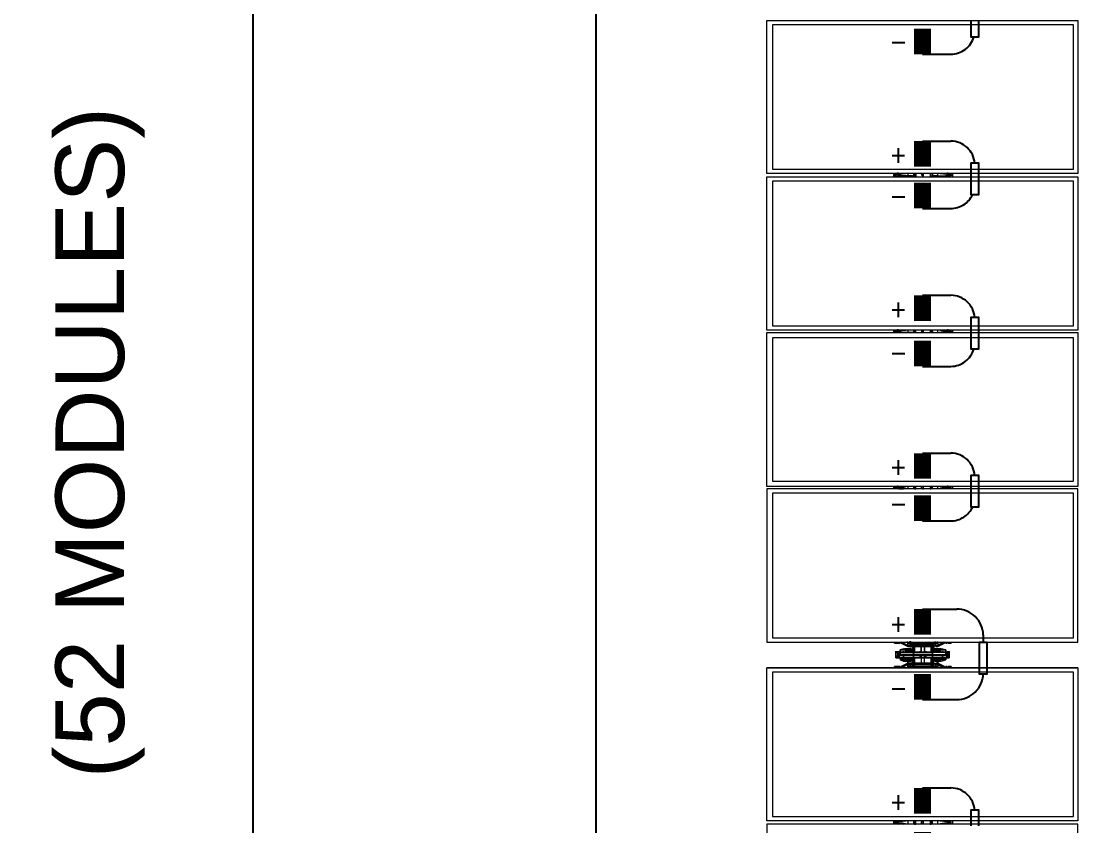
# Model space of a CAD drawing. Header units: feet. Extents: x -5.1 to 70.3, y -33 to 8.
# Drawn here: x 40.31 to 42.447, y -16.507 to -14.879 of the extents above; entities that cross this region are included whole.
import ezdxf

# ---------------------------------------------------------------- set-up
doc = ezdxf.new("R2010")
doc.units = ezdxf.units.FT
doc.header["$MEASUREMENT"] = 0
doc.linetypes.add('HIDDEN', pattern=[0.375, 0.25, -0.125])
for name, color, linetype in [('E-HARN-COMP', 8, 'Continuous'), ('E-TRNK-CABL-NEG', 170, 'HIDDEN'), ('E-TRUNK-CABLE-POS', 10, 'HIDDEN'), ('G-ANNO-TEXT', 1, 'Continuous'), ('Polarity-Text', 7, 'Continuous')]:
    doc.layers.add(name, color=color, linetype=linetype)
doc.styles.add('NEI-A', font='arial.ttf')

# ---------------------------------------------------------------- blocks, each defined once
blk = doc.blocks.new('A$Cc93f9aa1')
at = {"lineweight": 5}
for points in [[(7.658, 0.4666), (7.428, 0.4666), (7.428, 0), (7.658, 0)], [(7.893, 0), (7.663, 0), (7.663, 0.4666), (7.893, 0.4666)], [(8.1613, 0), (8.1613, 0.4666), (7.9313, 0.4666), (7.9313, 0)], [(8.3963, 0.4666), (8.3963, 0), (8.1647, 0), (8.1647, 0.4666)], [(8.6296, 0), (8.3997, 0), (8.3997, 0.4666), (8.6296, 0.4666)], [(8.8646, 0), (8.6346, 0), (8.6346, 0.4666), (8.8646, 0.4666)], [(7.8863, 0.0067), (7.8863, 0.4583), (7.6697, 0.4583), (7.6697, 0.0067)], [(8.1547, 0.0067), (8.1547, 0.4583), (7.938, 0.4583), (7.938, 0.0067)], [(8.388, 0.4583), (8.173, 0.4583), (8.173, 0.0067), (8.388, 0.0067)], [(8.623, 0.0067), (8.623, 0.4583), (8.4063, 0.4583), (8.4063, 0.0067)], [(8.858, 0.0067), (8.858, 0.4583), (8.6413, 0.4583), (8.6413, 0.0067)], [(7.8947, 0.2667), (7.8947, 0.27), (7.8947, 0.275), (7.893, 0.275), (7.8947, 0.275), (7.8947, 0.27)], [(7.9097, 0.2733), (7.908, 0.2733)], [(7.9097, 0.27), (7.908, 0.27)], [(7.9163, 0.2683), (7.9163, 0.27), (7.9163, 0.2733), (7.9163, 0.2717), (7.9147, 0.2717), (7.9163, 0.2717), (7.918, 0.2717), (7.9163, 0.2717), (7.9147, 0.27), (7.9163, 0.27), (7.9163, 0.2683), (7.918, 0.2683)], [(7.918, 0.2733), (7.9163, 0.2733)], [(7.9297, 0.27), (7.9297, 0.2667), (7.9297, 0.27), (7.9297, 0.275), (7.9313, 0.275), (7.9297, 0.275)], [(7.8947, 0.2517), (7.898, 0.2517), (7.898, 0.2533), (7.898, 0.255), (7.8997, 0.255), (7.8947, 0.265), (7.8997, 0.255), (7.898, 0.255), (7.898, 0.2533), (7.898, 0.2517), (7.8947, 0.2517), (7.8947, 0.25), (7.893, 0.25), (7.893, 0.215), (7.8947, 0.215), (7.8947, 0.2133), (7.8947, 0.215), (7.893, 0.215), (7.893, 0.25), (7.893, 0.2517), (7.8947, 0.2517), (7.8947, 0.255), (7.898, 0.255), (7.8947, 0.255), (7.8947, 0.2517), (7.893, 0.2517), (7.893, 0.25), (7.8947, 0.25)], [(7.898, 0.2517), (7.8997, 0.2517), (7.8997, 0.255), (7.9013, 0.255), (7.8997, 0.255), (7.898, 0.255), (7.898, 0.2533), (7.898, 0.255), (7.8997, 0.255), (7.8997, 0.2517), (7.898, 0.2517), (7.8997, 0.2517), (7.8997, 0.215), (7.898, 0.215), (7.8997, 0.215), (7.8997, 0.2517)], [(7.9047, 0.2667), (7.903, 0.2617), (7.903, 0.25), (7.903, 0.2517), (7.903, 0.25), (7.903, 0.2617)], [(7.903, 0.25), (7.903, 0.26)], [(7.9063, 0.2667), (7.9047, 0.2667), (7.9047, 0.2583), (7.9047, 0.2567), (7.9047, 0.255), (7.9063, 0.255), (7.9063, 0.25), (7.9047, 0.25), (7.9047, 0.2567), (7.9047, 0.25), (7.9063, 0.25), (7.9063, 0.255), (7.9063, 0.2583), (7.9063, 0.2667), (7.908, 0.2667), (7.9063, 0.2667), (7.9047, 0.2667), (7.9047, 0.2583), (7.9063, 0.2583)], [(7.9047, 0.2583), (7.9047, 0.2567), (7.9047, 0.255), (7.9063, 0.255), (7.9063, 0.2583)], [(7.9113, 0.2683), (7.9113, 0.2467), (7.908, 0.2467), (7.908, 0.2683)], [(7.913, 0.2467), (7.913, 0.2683), (7.9163, 0.2683), (7.9163, 0.2467)], [(7.9163, 0.2583), (7.9197, 0.2583), (7.9197, 0.2667), (7.9197, 0.2583)], [(7.9197, 0.2667), (7.9163, 0.2667), (7.9163, 0.2583), (7.9163, 0.2667), (7.9197, 0.2667), (7.9213, 0.2617)], [(7.9197, 0.2567), (7.9197, 0.255), (7.918, 0.255), (7.918, 0.2583), (7.918, 0.255), (7.9197, 0.255), (7.9197, 0.2567), (7.9197, 0.2583)], [(7.918, 0.255), (7.918, 0.25), (7.9197, 0.25), (7.9197, 0.2517), (7.9197, 0.25), (7.918, 0.25), (7.918, 0.2483), (7.9197, 0.25), (7.918, 0.2483), (7.9197, 0.25), (7.918, 0.2483), (7.918, 0.25)], [(7.9263, 0.255), (7.9247, 0.255), (7.9263, 0.2533), (7.9247, 0.255), (7.9263, 0.255), (7.9263, 0.2533), (7.9263, 0.255), (7.9247, 0.255), (7.9297, 0.265), (7.9247, 0.255), (7.9263, 0.255), (7.9297, 0.255), (7.9297, 0.2517), (7.9263, 0.2517), (7.9263, 0.2533), (7.9263, 0.2517), (7.9297, 0.2517), (7.9297, 0.255)], [(7.9263, 0.215), (7.9247, 0.215), (7.9247, 0.2517), (7.9263, 0.2517), (7.9247, 0.2517), (7.9247, 0.255), (7.9247, 0.2517), (7.9263, 0.2517), (7.9247, 0.2517), (7.9247, 0.215)], [(7.8963, 0.245), (7.8947, 0.2467), (7.8947, 0.2483), (7.8963, 0.2483), (7.898, 0.2483), (7.8963, 0.2483), (7.8947, 0.2483), (7.8947, 0.2467), (7.8947, 0.2483), (7.8963, 0.2483), (7.8947, 0.2483), (7.8947, 0.2467), (7.8947, 0.245), (7.8947, 0.2467), (7.8963, 0.245), (7.8947, 0.245), (7.893, 0.245), (7.8947, 0.245)], [(7.8963, 0.2483), (7.8947, 0.2467), (7.8963, 0.245), (7.898, 0.2467)], [(7.8963, 0.2483), (7.8947, 0.2467), (7.8963, 0.245), (7.898, 0.2467)], [(7.898, 0.2467), (7.8963, 0.2467)], [(7.8997, 0.245), (7.908, 0.245)], [(7.9063, 0.25), (7.9063, 0.2483), (7.908, 0.2483), (7.9063, 0.2483), (7.908, 0.2483), (7.9063, 0.2483)], [(7.9113, 0.2183), (7.9113, 0.2467), (7.913, 0.2467), (7.913, 0.2183)], [(7.9163, 0.245), (7.9247, 0.245)], [(7.928, 0.2483), (7.9263, 0.2483), (7.9263, 0.2467), (7.928, 0.2467), (7.928, 0.245), (7.9263, 0.245), (7.9263, 0.2483), (7.928, 0.2483), (7.9263, 0.2483), (7.9263, 0.2467), (7.9263, 0.245), (7.9263, 0.2467), (7.9263, 0.245), (7.928, 0.245), (7.9263, 0.245), (7.928, 0.245), (7.9297, 0.245), (7.928, 0.245), (7.928, 0.2483), (7.928, 0.2467), (7.9297, 0.2467), (7.928, 0.2467), (7.9297, 0.2467), (7.928, 0.2467), (7.9297, 0.2467), (7.928, 0.2467), (7.9297, 0.2467), (7.928, 0.2467), (7.9297, 0.2467), (7.928, 0.2467), (7.9297, 0.2467), (7.928, 0.2467), (7.9297, 0.2467), (7.928, 0.2467), (7.9297, 0.2467), (7.928, 0.2467), (7.9297, 0.2467), (7.928, 0.2467), (7.9297, 0.2467), (7.9297, 0.2483)], [(7.928, 0.2483), (7.9263, 0.2467), (7.928, 0.245), (7.9297, 0.2467)], [(7.928, 0.2483), (7.9263, 0.2467), (7.928, 0.245), (7.9297, 0.2467)], [(7.928, 0.215), (7.9297, 0.215), (7.9297, 0.25), (7.928, 0.25), (7.9297, 0.25), (7.9297, 0.215)], [(7.9313, 0.25), (7.9313, 0.2517), (7.9297, 0.2517), (7.9297, 0.25), (7.9297, 0.2517), (7.9313, 0.2517), (7.933, 0.2517), (7.9313, 0.2517)], [(7.6614, 0.235), (7.6597, 0.235), (7.6597, 0.2317), (7.663, 0.2317), (7.663, 0.2333), (7.6614, 0.2333)], [(7.8947, 0.235), (7.893, 0.235)], [(7.8947, 0.235), (7.893, 0.235)], [(7.8947, 0.23), (7.893, 0.23)], [(7.8947, 0.23), (7.893, 0.23)], [(7.9297, 0.235), (7.9313, 0.235)], [(7.9297, 0.235), (7.9313, 0.235)], [(7.9313, 0.23), (7.9297, 0.23)], [(7.9313, 0.23), (7.9297, 0.23)], [(8.1647, 0.235), (8.163, 0.235), (8.163, 0.2333), (8.1613, 0.2333), (8.1613, 0.2317), (8.163, 0.2317), (8.1647, 0.2317), (8.1647, 0.2333)], [(8.398, 0.235), (8.398, 0.2333), (8.3963, 0.2333), (8.3963, 0.2317), (8.398, 0.2317), (8.3997, 0.2317), (8.3997, 0.2333)], [(8.633, 0.235), (8.6313, 0.2333), (8.6313, 0.2317), (8.6346, 0.2317), (8.6346, 0.2333), (8.633, 0.2333)], [(7.8947, 0.22), (7.8947, 0.2183), (7.8947, 0.2167), (7.8963, 0.2167), (7.898, 0.2167), (7.898, 0.2183), (7.8963, 0.2183), (7.898, 0.2183), (7.8963, 0.2183), (7.898, 0.2183), (7.8963, 0.2183), (7.898, 0.2183), (7.8963, 0.2183), (7.898, 0.2183), (7.8963, 0.2183), (7.898, 0.2183), (7.8963, 0.2183), (7.898, 0.2183), (7.8963, 0.2183), (7.898, 0.2183), (7.8963, 0.2183), (7.898, 0.2183), (7.8963, 0.2183), (7.898, 0.2183), (7.898, 0.22), (7.898, 0.2183), (7.898, 0.2167), (7.8963, 0.2167), (7.898, 0.2167), (7.898, 0.2183), (7.898, 0.22), (7.8963, 0.22), (7.8947, 0.22), (7.8947, 0.2183), (7.8947, 0.22), (7.893, 0.22)], [(7.893, 0.215), (7.893, 0.2133)], [(7.8963, 0.22), (7.8947, 0.2183), (7.8963, 0.2167), (7.898, 0.2183)], [(7.8947, 0.2183), (7.8963, 0.2167), (7.898, 0.2167), (7.898, 0.2183), (7.898, 0.22), (7.8963, 0.22), (7.8947, 0.22), (7.8963, 0.22), (7.898, 0.22), (7.8963, 0.22), (7.8947, 0.22)], [(7.8963, 0.22), (7.8947, 0.2183), (7.8963, 0.2167), (7.898, 0.2183)], [(7.898, 0.21), (7.8997, 0.21), (7.8947, 0.2), (7.8997, 0.21), (7.898, 0.21), (7.8947, 0.21), (7.8947, 0.2133), (7.898, 0.2133), (7.898, 0.2117), (7.898, 0.21), (7.8947, 0.21), (7.8947, 0.2133), (7.898, 0.2133), (7.898, 0.2117)], [(7.898, 0.2133), (7.8997, 0.2133), (7.8997, 0.21), (7.8997, 0.2133)], [(7.9013, 0.21), (7.8997, 0.21), (7.8997, 0.2117), (7.898, 0.2117), (7.8997, 0.2117), (7.8997, 0.21)], [(7.908, 0.22), (7.8997, 0.22)], [(7.903, 0.215), (7.903, 0.205)], [(7.9047, 0.2067), (7.9047, 0.2083), (7.9047, 0.21), (7.9063, 0.21), (7.9063, 0.2117), (7.9063, 0.215), (7.9063, 0.2117), (7.9063, 0.21), (7.9047, 0.21), (7.9047, 0.2083), (7.9047, 0.2133), (7.9047, 0.2083), (7.9047, 0.2067), (7.9063, 0.2067), (7.9063, 0.1983), (7.9047, 0.1983)], [(7.9047, 0.1983), (7.9047, 0.2067), (7.9063, 0.2067), (7.9063, 0.1983)], [(7.9063, 0.21), (7.9063, 0.2067)], [(7.9247, 0.22), (7.9163, 0.22)], [(7.9197, 0.1983), (7.9163, 0.1983), (7.9163, 0.2067), (7.9197, 0.2067)], [(7.9197, 0.2083), (7.9197, 0.215), (7.918, 0.215), (7.918, 0.2117), (7.918, 0.215), (7.9197, 0.215)], [(7.918, 0.2067), (7.918, 0.21)], [(7.9197, 0.1983), (7.9213, 0.205), (7.9213, 0.215), (7.9197, 0.215), (7.9197, 0.2133), (7.9197, 0.215), (7.9213, 0.215), (7.9213, 0.205)], [(7.9297, 0.2133), (7.9297, 0.21), (7.9263, 0.21), (7.9247, 0.21), (7.9247, 0.2117), (7.9263, 0.2117), (7.9247, 0.2117), (7.9247, 0.21), (7.9263, 0.21), (7.9263, 0.2117), (7.9263, 0.2133), (7.9247, 0.2133), (7.9247, 0.21), (7.9247, 0.2133), (7.9263, 0.2133), (7.9313, 0.2133), (7.9297, 0.2133), (7.9297, 0.21), (7.9263, 0.21), (7.9247, 0.21), (7.9297, 0.2), (7.9247, 0.21), (7.9263, 0.21), (7.9263, 0.2117), (7.9263, 0.2133)], [(7.928, 0.22), (7.928, 0.2183), (7.928, 0.2167), (7.9263, 0.2167), (7.928, 0.2167), (7.928, 0.2183), (7.9297, 0.2183), (7.928, 0.2183), (7.9297, 0.2183), (7.928, 0.2183), (7.9297, 0.2183), (7.928, 0.2183), (7.9297, 0.2183), (7.928, 0.2183), (7.9297, 0.2183), (7.9297, 0.22)], [(7.928, 0.22), (7.9263, 0.2183), (7.928, 0.2167), (7.9297, 0.2183)], [(7.9263, 0.22), (7.928, 0.22), (7.928, 0.2183), (7.9297, 0.2183), (7.928, 0.2183), (7.9297, 0.2183), (7.928, 0.2183), (7.9297, 0.2183), (7.928, 0.2183), (7.9297, 0.2183), (7.928, 0.2183), (7.9297, 0.2183), (7.9297, 0.2167), (7.928, 0.2167), (7.9297, 0.2167), (7.9297, 0.2183), (7.9297, 0.22), (7.9313, 0.22), (7.9297, 0.22), (7.928, 0.22), (7.9263, 0.22), (7.9263, 0.2183), (7.9263, 0.2167), (7.9263, 0.2183), (7.9263, 0.22), (7.928, 0.22), (7.9263, 0.22), (7.9263, 0.2183), (7.9263, 0.2167), (7.928, 0.2167), (7.9263, 0.2167), (7.9263, 0.2183)], [(7.928, 0.22), (7.9263, 0.2183), (7.928, 0.2167), (7.9297, 0.2183)], [(7.9297, 0.2133), (7.9297, 0.215)], [(7.9313, 0.2133), (7.9313, 0.215)], [(7.893, 0.19), (7.8947, 0.19), (7.8947, 0.195), (7.8947, 0.19)], [(7.8947, 0.1967), (7.8947, 0.1983)], [(7.9063, 0.1983), (7.908, 0.1983)], [(7.9097, 0.2033), (7.908, 0.2033)], [(7.9097, 0.2033), (7.908, 0.2033)], [(7.9147, 0.195), (7.913, 0.195)], [(7.9163, 0.1933), (7.9147, 0.1933)], [(7.9297, 0.1983), (7.9297, 0.1967)], [(7.9313, 0.19), (7.9297, 0.19), (7.9297, 0.195), (7.9297, 0.19)]]:
    blk.add_lwpolyline(points, close=True, dxfattribs=at)
for points in [[(7.893, 0), (7.893, 0.4666)], [(7.9313, 0.4666), (7.9313, 0)], [(7.8863, 0.0067), (7.8863, 0.4583)], [(7.938, 0.4583), (7.938, 0.0067)], [(7.663, 0.2767), (7.658, 0.2767)], [(7.6597, 0.255), (7.658, 0.255), (7.658, 0.2567), (7.6597, 0.2633), (7.6597, 0.2733), (7.6614, 0.2733), (7.6614, 0.275), (7.6597, 0.275), (7.6597, 0.2733), (7.6597, 0.27), (7.658, 0.2683)], [(7.6614, 0.27), (7.6614, 0.2733)], [(7.908, 0.2467), (7.908, 0.2683), (7.9113, 0.2683), (7.9113, 0.2667), (7.9113, 0.2467), (7.9113, 0.2667), (7.913, 0.2667), (7.9147, 0.2667), (7.913, 0.2667), (7.9113, 0.2667), (7.9113, 0.2683), (7.9113, 0.27), (7.9097, 0.27), (7.908, 0.2717), (7.9097, 0.2717), (7.9113, 0.2717), (7.9097, 0.2717), (7.908, 0.2717), (7.908, 0.2733), (7.908, 0.27), (7.9097, 0.27), (7.908, 0.27), (7.9097, 0.27), (7.9113, 0.27), (7.9097, 0.27), (7.9113, 0.27), (7.9113, 0.2683), (7.913, 0.2683), (7.913, 0.27), (7.9113, 0.27), (7.913, 0.27), (7.9147, 0.27), (7.913, 0.27), (7.9113, 0.27), (7.9097, 0.27), (7.908, 0.2717), (7.9097, 0.2717), (7.908, 0.2717), (7.908, 0.2733), (7.908, 0.2683), (7.9097, 0.2683), (7.908, 0.2683), (7.908, 0.27), (7.908, 0.2617), (7.908, 0.2383), (7.908, 0.235), (7.8997, 0.235), (7.8997, 0.23), (7.908, 0.23), (7.9097, 0.23), (7.908, 0.23), (7.9097, 0.23), (7.908, 0.23), (7.9097, 0.23), (7.908, 0.23), (7.9097, 0.23), (7.908, 0.23), (7.9097, 0.23)], [(7.8997, 0.2483), (7.908, 0.2483), (7.9063, 0.2483), (7.9047, 0.25), (7.9063, 0.2483), (7.9047, 0.25), (7.903, 0.25), (7.9047, 0.25), (7.9063, 0.2483), (7.9047, 0.25), (7.9063, 0.2483), (7.9063, 0.2467), (7.908, 0.2467), (7.908, 0.2183), (7.9113, 0.2183), (7.9113, 0.2467), (7.913, 0.2467), (7.9113, 0.2467), (7.9113, 0.2683), (7.913, 0.2683), (7.9147, 0.2683), (7.913, 0.2683), (7.9113, 0.2683), (7.913, 0.2683), (7.9147, 0.2683), (7.913, 0.2683), (7.9113, 0.2683), (7.913, 0.2683), (7.913, 0.27), (7.9147, 0.27), (7.9163, 0.27), (7.9163, 0.2733), (7.9163, 0.2717), (7.9147, 0.27), (7.9163, 0.27), (7.9163, 0.2617), (7.9163, 0.2383), (7.9163, 0.235), (7.918, 0.235), (7.9163, 0.235), (7.9247, 0.235), (7.9247, 0.23), (7.9163, 0.23), (7.9163, 0.2267), (7.9163, 0.23), (7.918, 0.23), (7.9163, 0.23), (7.918, 0.23), (7.9163, 0.23), (7.918, 0.23)], [(7.918, 0.2733), (7.9163, 0.2733), (7.9097, 0.2733), (7.908, 0.2733), (7.9097, 0.2733), (7.9163, 0.2733)], [(7.908, 0.27), (7.908, 0.27)], [(7.9097, 0.235), (7.908, 0.235), (7.9097, 0.235), (7.908, 0.235), (7.908, 0.2383), (7.908, 0.2617), (7.9097, 0.2617), (7.908, 0.2617), (7.9097, 0.2617), (7.908, 0.2617), (7.908, 0.27), (7.9097, 0.27), (7.9113, 0.27)], [(7.908, 0.27), (7.908, 0.27)], [(7.9163, 0.2367), (7.9163, 0.2383), (7.9163, 0.2367), (7.918, 0.2367), (7.9163, 0.2367), (7.9163, 0.235), (7.918, 0.235), (7.9163, 0.235), (7.9163, 0.2383), (7.9163, 0.2617), (7.918, 0.2617), (7.9163, 0.2617), (7.918, 0.2617), (7.9163, 0.2617), (7.9163, 0.27), (7.918, 0.27), (7.9163, 0.27), (7.918, 0.27), (7.9163, 0.27), (7.918, 0.27), (7.9163, 0.27), (7.9147, 0.27), (7.913, 0.27), (7.9147, 0.27), (7.913, 0.27)], [(7.9297, 0.27), (7.9297, 0.27)], [(8.1647, 0.2767), (8.1613, 0.2767)], [(8.163, 0.255), (8.1613, 0.255), (8.1613, 0.2567), (8.163, 0.2633), (8.163, 0.2733), (8.163, 0.275), (8.163, 0.27), (8.1613, 0.2683)], [(8.1647, 0.27), (8.1647, 0.2733)], [(8.3997, 0.2767), (8.3963, 0.2767)], [(8.398, 0.27), (8.398, 0.2733), (8.398, 0.275), (8.398, 0.2717), (8.3963, 0.2717), (8.3963, 0.27), (8.3963, 0.2683)], [(8.398, 0.255), (8.3963, 0.255), (8.3963, 0.2633), (8.398, 0.2733)], [(8.6346, 0.2767), (8.6296, 0.2767)], [(8.6296, 0.255), (8.6313, 0.255), (8.6313, 0.2633), (8.633, 0.2733)], [(8.633, 0.27), (8.633, 0.2733), (8.6313, 0.2733), (8.6313, 0.2683)], [(8.633, 0.2733), (8.633, 0.275), (8.633, 0.2733)], [(7.6597, 0.2467), (7.658, 0.2467), (7.658, 0.255)], [(7.8947, 0.2667), (7.8947, 0.2667)], [(7.8947, 0.2667), (7.8947, 0.2667)], [(7.9047, 0.26), (7.9047, 0.26)], [(7.9047, 0.26), (7.9047, 0.26)], [(7.9247, 0.2483), (7.9163, 0.2483), (7.918, 0.2483), (7.9197, 0.2483), (7.918, 0.2483), (7.9163, 0.2483), (7.918, 0.2483), (7.9197, 0.2483), (7.918, 0.2483), (7.918, 0.2467), (7.9163, 0.2467), (7.9163, 0.2183), (7.913, 0.2183), (7.913, 0.2467), (7.9163, 0.2467), (7.9163, 0.2683), (7.913, 0.2683), (7.913, 0.2467), (7.9113, 0.2467), (7.9113, 0.2183), (7.913, 0.2183), (7.913, 0.1967), (7.9163, 0.1967), (7.9163, 0.2183), (7.918, 0.2183), (7.918, 0.2167), (7.9163, 0.2167), (7.918, 0.2167)], [(7.9163, 0.2667), (7.918, 0.2667)], [(7.918, 0.2667), (7.918, 0.2667)], [(7.9213, 0.2617), (7.9213, 0.25), (7.9197, 0.25)], [(7.9213, 0.2617), (7.9213, 0.25), (7.9197, 0.25)], [(7.9197, 0.26), (7.9197, 0.26)], [(7.9197, 0.26), (7.9197, 0.26)], [(7.9197, 0.2567), (7.9197, 0.2517)], [(7.9197, 0.2567), (7.9197, 0.2517)], [(7.9213, 0.25), (7.9213, 0.26), (7.9213, 0.25), (7.923, 0.25)], [(7.9297, 0.2667), (7.9297, 0.2667)], [(7.9297, 0.2667), (7.9297, 0.2667)], [(8.163, 0.2467), (8.1613, 0.2467), (8.1613, 0.255)], [(8.398, 0.2467), (8.3963, 0.2467), (8.3963, 0.255)], [(8.633, 0.2467), (8.6313, 0.2467), (8.6296, 0.2467), (8.6313, 0.2483), (8.6313, 0.255)], [(7.663, 0.2467), (7.658, 0.2467)], [(7.663, 0.245), (7.658, 0.245), (7.6597, 0.245)], [(7.658, 0.245), (7.658, 0.2433), (7.663, 0.2433)], [(7.8947, 0.2483), (7.8947, 0.2483)], [(7.8947, 0.2483), (7.8947, 0.2483)], [(7.8947, 0.2467), (7.8947, 0.2467)], [(7.8947, 0.2467), (7.8947, 0.2467)], [(7.8947, 0.245), (7.8947, 0.245)], [(7.8947, 0.245), (7.8947, 0.245)], [(7.8963, 0.2483), (7.8963, 0.2483)], [(7.8963, 0.2483), (7.898, 0.2483)], [(7.8963, 0.2483), (7.8963, 0.2483)], [(7.898, 0.2483), (7.8963, 0.2483)], [(7.8963, 0.2467), (7.898, 0.2467)], [(7.8963, 0.2467), (7.898, 0.2467)], [(7.8963, 0.2467), (7.898, 0.2467)], [(7.8963, 0.2467), (7.898, 0.2467)], [(7.8963, 0.2467), (7.898, 0.2467)], [(7.8963, 0.2467), (7.898, 0.2467)], [(7.8963, 0.2467), (7.898, 0.2467)], [(7.8963, 0.2467), (7.898, 0.2467)], [(7.8963, 0.2467), (7.898, 0.2467)], [(7.8963, 0.2467), (7.898, 0.2467)], [(7.8963, 0.2467), (7.898, 0.2467)], [(7.8963, 0.2467), (7.898, 0.2467)], [(7.8963, 0.2467), (7.898, 0.2467)], [(7.8963, 0.2467), (7.898, 0.2467)], [(7.8963, 0.2467), (7.898, 0.2467)], [(7.8963, 0.2467), (7.898, 0.2467)], [(7.8963, 0.245), (7.898, 0.245)], [(7.8963, 0.245), (7.898, 0.245)], [(7.8963, 0.245), (7.8963, 0.245)], [(7.898, 0.245), (7.8963, 0.245)], [(7.8963, 0.245), (7.898, 0.245)], [(7.8963, 0.245), (7.8963, 0.245)], [(7.898, 0.2517), (7.898, 0.2517)], [(7.898, 0.2517), (7.898, 0.2517)], [(7.898, 0.2483), (7.898, 0.245)], [(7.898, 0.2483), (7.898, 0.2483)], [(7.898, 0.2467), (7.898, 0.2483)], [(7.898, 0.2483), (7.898, 0.2467)], [(7.898, 0.2483), (7.898, 0.2483)], [(7.898, 0.2467), (7.898, 0.2483)], [(7.898, 0.2467), (7.898, 0.2467)], [(7.898, 0.245), (7.898, 0.2467)], [(7.898, 0.2467), (7.898, 0.245)], [(7.898, 0.2467), (7.898, 0.2467)], [(7.898, 0.245), (7.898, 0.2467)], [(7.898, 0.245), (7.898, 0.245)], [(7.898, 0.245), (7.898, 0.245)], [(7.8997, 0.2517), (7.8997, 0.2517)], [(7.8997, 0.2517), (7.8997, 0.2517)], [(7.9063, 0.245), (7.9047, 0.2467), (7.8997, 0.2467)], [(7.9097, 0.235), (7.908, 0.235), (7.908, 0.2367), (7.9097, 0.2367), (7.908, 0.2367), (7.908, 0.2383), (7.908, 0.2367), (7.908, 0.235), (7.9097, 0.235), (7.908, 0.235), (7.8997, 0.235), (7.8997, 0.23), (7.908, 0.23), (7.908, 0.2267), (7.908, 0.23), (7.908, 0.2267), (7.908, 0.2033), (7.908, 0.195), (7.9097, 0.195), (7.908, 0.195), (7.908, 0.1967), (7.908, 0.195), (7.908, 0.1933), (7.9097, 0.195), (7.9113, 0.195), (7.9113, 0.1967), (7.913, 0.1967), (7.9147, 0.1967), (7.913, 0.1967), (7.9113, 0.1967), (7.913, 0.1967), (7.9147, 0.1967), (7.913, 0.1967), (7.9113, 0.1967), (7.9113, 0.195), (7.9097, 0.195), (7.908, 0.1933), (7.908, 0.195), (7.908, 0.1967), (7.908, 0.195), (7.9097, 0.195), (7.908, 0.1933), (7.9097, 0.1933), (7.908, 0.1933), (7.9147, 0.1933), (7.908, 0.1933), (7.9097, 0.1933), (7.908, 0.1933), (7.9097, 0.195), (7.908, 0.195), (7.908, 0.2033), (7.908, 0.2267), (7.908, 0.23)], [(7.9063, 0.2483), (7.908, 0.2483)], [(7.908, 0.2183), (7.908, 0.2467), (7.9113, 0.2467), (7.9113, 0.2183), (7.908, 0.2183), (7.908, 0.1967), (7.9113, 0.1967), (7.9113, 0.2183), (7.913, 0.2183), (7.913, 0.1967), (7.9163, 0.1967), (7.9163, 0.2183)], [(7.9163, 0.23), (7.918, 0.23), (7.9163, 0.23), (7.918, 0.23), (7.9163, 0.23), (7.9163, 0.2267), (7.9163, 0.2033), (7.918, 0.2033), (7.9163, 0.2033), (7.918, 0.2033), (7.9163, 0.2033), (7.9163, 0.195), (7.918, 0.195), (7.9163, 0.195), (7.9163, 0.1967), (7.9163, 0.195), (7.9163, 0.1933), (7.9147, 0.1933), (7.9163, 0.1933), (7.9147, 0.195), (7.913, 0.195), (7.913, 0.1967), (7.9113, 0.1967), (7.9113, 0.1983), (7.9113, 0.2183), (7.913, 0.2183), (7.9163, 0.2183), (7.9163, 0.2467)], [(7.918, 0.2483), (7.9197, 0.25)], [(7.918, 0.2483), (7.9197, 0.25)], [(7.9247, 0.2467), (7.9197, 0.2467), (7.918, 0.245)], [(7.9197, 0.2517), (7.9197, 0.25)], [(7.9197, 0.2517), (7.9197, 0.25)], [(7.9247, 0.2517), (7.9247, 0.2517)], [(7.9247, 0.2517), (7.9247, 0.2517)], [(7.9263, 0.2517), (7.9263, 0.2517)], [(7.9297, 0.2467), (7.9297, 0.245), (7.9313, 0.245), (7.9297, 0.245), (7.9297, 0.2467), (7.9297, 0.2483), (7.928, 0.2483), (7.9263, 0.2483), (7.9263, 0.2467)], [(7.9263, 0.2483), (7.9263, 0.2483)], [(7.9263, 0.2483), (7.9263, 0.2483)], [(7.9263, 0.2467), (7.9263, 0.2467)], [(7.9263, 0.2467), (7.9263, 0.2467)], [(7.9263, 0.245), (7.9263, 0.245)], [(7.9263, 0.245), (7.9263, 0.245)], [(7.928, 0.2483), (7.928, 0.2483)], [(7.928, 0.2483), (7.928, 0.2483)], [(7.928, 0.245), (7.928, 0.245)], [(7.928, 0.245), (7.928, 0.245)], [(7.9297, 0.2483), (7.9297, 0.2483)], [(7.9297, 0.2483), (7.9297, 0.2483)], [(7.9297, 0.2467), (7.9297, 0.2467)], [(7.9297, 0.2467), (7.9297, 0.2467)], [(7.9297, 0.245), (7.9297, 0.245)], [(7.9297, 0.245), (7.9297, 0.245)], [(8.1647, 0.2467), (8.1613, 0.2467)], [(8.1647, 0.245), (8.1613, 0.245), (8.163, 0.245)], [(8.1613, 0.245), (8.1613, 0.2433), (8.1647, 0.2433)], [(8.3997, 0.2467), (8.3963, 0.2467)], [(8.3997, 0.245), (8.3963, 0.245), (8.398, 0.245)], [(8.3963, 0.245), (8.3963, 0.2433), (8.3997, 0.2433)], [(8.6346, 0.2467), (8.6296, 0.2467)], [(8.6346, 0.245), (8.6313, 0.245), (8.6296, 0.245)], [(8.6346, 0.2433), (8.6313, 0.2433), (8.6296, 0.2433)], [(8.6313, 0.2433), (8.6313, 0.245)], [(7.913, 0.195), (7.9147, 0.195), (7.9163, 0.1933), (7.918, 0.1933), (7.9163, 0.1933), (7.9147, 0.195), (7.9163, 0.195), (7.9147, 0.195), (7.913, 0.195), (7.9113, 0.195), (7.9097, 0.195), (7.9113, 0.195), (7.913, 0.195), (7.9147, 0.195), (7.913, 0.195), (7.9147, 0.195), (7.9163, 0.195), (7.9147, 0.195), (7.9163, 0.1933), (7.9163, 0.195), (7.9163, 0.1967), (7.9163, 0.195), (7.9163, 0.1967), (7.9163, 0.195), (7.9163, 0.2033), (7.9163, 0.2267), (7.9163, 0.23), (7.9247, 0.23), (7.9263, 0.23)], [(7.9247, 0.23), (7.9247, 0.235), (7.9263, 0.235), (7.9247, 0.235), (7.9163, 0.235), (7.918, 0.235), (7.9163, 0.235), (7.9163, 0.2367), (7.918, 0.2367)], [(7.663, 0.2217), (7.658, 0.2217), (7.658, 0.22)], [(7.663, 0.22), (7.658, 0.22), (7.6597, 0.22)], [(7.6614, 0.1917), (7.6597, 0.1917), (7.6597, 0.2), (7.658, 0.21), (7.658, 0.2183), (7.6597, 0.2183)], [(7.658, 0.2183), (7.663, 0.2183)], [(7.893, 0.2133), (7.8947, 0.2133), (7.893, 0.2133)], [(7.893, 0.2133), (7.8947, 0.2133), (7.893, 0.2133)], [(7.8947, 0.22), (7.8947, 0.22)], [(7.8947, 0.22), (7.8947, 0.22)], [(7.8947, 0.2183), (7.8963, 0.2167)], [(7.8947, 0.2183), (7.8947, 0.2167)], [(7.8947, 0.2183), (7.8947, 0.2183)], [(7.8947, 0.2183), (7.8947, 0.2183)], [(7.8947, 0.2167), (7.8963, 0.2167)], [(7.8947, 0.2167), (7.8947, 0.2167)], [(7.8947, 0.2167), (7.8947, 0.2167)], [(7.8963, 0.22), (7.8963, 0.22)], [(7.8963, 0.22), (7.8963, 0.22)], [(7.8963, 0.2167), (7.8963, 0.2167)], [(7.8963, 0.2167), (7.8963, 0.2167)], [(7.898, 0.22), (7.898, 0.22)], [(7.898, 0.22), (7.898, 0.22)], [(7.898, 0.2183), (7.898, 0.2183)], [(7.898, 0.2183), (7.898, 0.2183)], [(7.898, 0.2167), (7.898, 0.2167)], [(7.898, 0.2167), (7.898, 0.2167)], [(7.898, 0.215), (7.898, 0.215)], [(7.898, 0.215), (7.898, 0.215)], [(7.9063, 0.22), (7.9047, 0.2183), (7.8997, 0.2183)], [(7.8997, 0.2167), (7.908, 0.2167), (7.9063, 0.2167), (7.9047, 0.215), (7.9063, 0.2167), (7.9047, 0.215), (7.9063, 0.2167), (7.9063, 0.215), (7.9047, 0.215), (7.9047, 0.2133), (7.9047, 0.215), (7.9063, 0.215), (7.9063, 0.2167), (7.9047, 0.215), (7.903, 0.215), (7.903, 0.205), (7.903, 0.215), (7.903, 0.2133), (7.903, 0.215)], [(7.8997, 0.215), (7.8997, 0.215)], [(7.8997, 0.215), (7.8997, 0.215)], [(7.9113, 0.195), (7.9097, 0.195), (7.9113, 0.195), (7.913, 0.195), (7.913, 0.1967), (7.9113, 0.1967), (7.9113, 0.1983), (7.9113, 0.2183), (7.9113, 0.1967), (7.908, 0.1967), (7.908, 0.2183), (7.9063, 0.2183), (7.9063, 0.2167), (7.908, 0.2167), (7.9063, 0.2167), (7.9047, 0.215)], [(7.9063, 0.2167), (7.908, 0.2167)], [(7.9063, 0.2167), (7.908, 0.2167)], [(7.9063, 0.2167), (7.908, 0.2167)], [(7.9063, 0.2167), (7.908, 0.2167)], [(7.9197, 0.2167), (7.918, 0.2167), (7.9197, 0.2167), (7.918, 0.2167), (7.9197, 0.215), (7.918, 0.2167), (7.9197, 0.215), (7.918, 0.2167), (7.9197, 0.215), (7.918, 0.2167), (7.918, 0.215), (7.918, 0.2167), (7.9163, 0.2167), (7.9247, 0.2167)], [(7.9163, 0.1983), (7.9197, 0.1983), (7.9197, 0.2067), (7.9197, 0.2083), (7.9197, 0.21), (7.918, 0.21), (7.918, 0.2117), (7.918, 0.21), (7.9197, 0.21), (7.9197, 0.2083), (7.9197, 0.2067), (7.9163, 0.2067), (7.9163, 0.1983), (7.918, 0.1983)], [(7.918, 0.22), (7.9197, 0.2183), (7.9247, 0.2183)], [(7.9213, 0.215), (7.9213, 0.205), (7.9213, 0.215), (7.923, 0.215)], [(7.9247, 0.215), (7.9247, 0.215)], [(7.9247, 0.215), (7.9247, 0.215)], [(7.9263, 0.22), (7.9263, 0.22)], [(7.9263, 0.22), (7.9263, 0.22)], [(7.9263, 0.2183), (7.9263, 0.2183)], [(7.9263, 0.2183), (7.9263, 0.2183)], [(7.9263, 0.2167), (7.9263, 0.2167)], [(7.9263, 0.2167), (7.9263, 0.2167)], [(7.9263, 0.215), (7.9263, 0.215)], [(7.9263, 0.215), (7.9263, 0.215)], [(7.928, 0.22), (7.928, 0.22)], [(7.928, 0.22), (7.928, 0.22)], [(7.928, 0.2167), (7.928, 0.2167)], [(7.928, 0.2167), (7.928, 0.2167)], [(7.9297, 0.22), (7.9297, 0.22)], [(7.9297, 0.22), (7.9297, 0.22)], [(7.9297, 0.2183), (7.9297, 0.2183)], [(7.9297, 0.2183), (7.9297, 0.2183)], [(7.9297, 0.2167), (7.9297, 0.2167)], [(7.9297, 0.2167), (7.9297, 0.2167)], [(8.1647, 0.2217), (8.1613, 0.2217), (8.1613, 0.22)], [(8.1647, 0.22), (8.1613, 0.22), (8.163, 0.22)], [(8.163, 0.1917), (8.163, 0.2), (8.1613, 0.21), (8.1613, 0.2183), (8.163, 0.2183)], [(8.1613, 0.2183), (8.1647, 0.2183)], [(8.3997, 0.2217), (8.3963, 0.2217), (8.3963, 0.22)], [(8.3997, 0.22), (8.3963, 0.22), (8.398, 0.22)], [(8.398, 0.2183), (8.3963, 0.2183), (8.3963, 0.21), (8.398, 0.2), (8.398, 0.1917), (8.3997, 0.1917)], [(8.3963, 0.2183), (8.3997, 0.2183)], [(8.6346, 0.2217), (8.6313, 0.2217), (8.6296, 0.2217)], [(8.6296, 0.22), (8.6313, 0.22), (8.6346, 0.22)], [(8.6313, 0.21), (8.6313, 0.2167), (8.6296, 0.2183), (8.6313, 0.2183), (8.6296, 0.2183)], [(8.6296, 0.21), (8.6313, 0.21), (8.6313, 0.2), (8.633, 0.1933), (8.633, 0.1917), (8.6346, 0.1917)], [(8.6313, 0.22), (8.6313, 0.2217)], [(8.6346, 0.2183), (8.6313, 0.2183)], [(7.658, 0.1967), (7.6597, 0.195), (7.6597, 0.19), (7.6614, 0.19), (7.6614, 0.1917), (7.6614, 0.195)], [(7.8947, 0.1983), (7.8947, 0.1983)], [(7.8947, 0.1983), (7.8947, 0.1983)], [(7.8947, 0.195), (7.8947, 0.195)], [(7.8947, 0.195), (7.8947, 0.195)], [(7.903, 0.205), (7.9047, 0.1983)], [(7.903, 0.205), (7.9047, 0.1983)], [(7.9047, 0.205), (7.9047, 0.205)], [(7.9047, 0.205), (7.9047, 0.205)], [(7.9047, 0.1983), (7.9047, 0.1983)], [(7.908, 0.195), (7.908, 0.1967)], [(7.908, 0.195), (7.908, 0.1967)], [(7.908, 0.195), (7.908, 0.195)], [(7.908, 0.195), (7.908, 0.195)], [(7.9113, 0.1983), (7.913, 0.1983)], [(7.9113, 0.1983), (7.913, 0.1983)], [(7.913, 0.1983), (7.9147, 0.1983)], [(7.913, 0.1983), (7.9147, 0.1983)], [(7.9163, 0.195), (7.9163, 0.195)], [(7.9163, 0.195), (7.9163, 0.195)], [(7.918, 0.1983), (7.918, 0.1983)], [(7.918, 0.1983), (7.918, 0.1983)], [(7.9197, 0.205), (7.9197, 0.205)], [(7.9197, 0.205), (7.9197, 0.205)], [(7.9297, 0.1983), (7.9297, 0.1983)], [(7.9297, 0.1983), (7.9297, 0.1983)], [(7.9297, 0.195), (7.9297, 0.195)], [(7.9297, 0.195), (7.9297, 0.195)], [(8.1613, 0.1967), (8.163, 0.195), (8.163, 0.19), (8.1647, 0.19)], [(8.1647, 0.195), (8.1647, 0.1917), (8.163, 0.1917), (8.163, 0.19)], [(8.3963, 0.1967), (8.3963, 0.1933), (8.398, 0.1933), (8.398, 0.19), (8.398, 0.1917), (8.398, 0.195)], [(8.6313, 0.1967), (8.6313, 0.195), (8.6313, 0.1917), (8.633, 0.1917), (8.633, 0.19), (8.6346, 0.19)], [(8.633, 0.195), (8.633, 0.1917), (8.633, 0.19)], [(7.663, 0.1883), (7.658, 0.1883)], [(8.1647, 0.1883), (8.1613, 0.1883)], [(8.3997, 0.1883), (8.3963, 0.1883)], [(8.398, 0.19), (8.3997, 0.19)], [(8.6346, 0.1883), (8.6296, 0.1883)]]:
    blk.add_lwpolyline(points, dxfattribs=at)
at = {"color": 8, "lineweight": 5, "true_color": 0x808080}
for points in [[(7.663, 0.2767), (7.658, 0.2767)], [(7.658, 0.2733), (7.6597, 0.2733), (7.6597, 0.275)], [(7.658, 0.27), (7.6597, 0.27), (7.6597, 0.2683), (7.658, 0.2617)], [(7.6614, 0.2733), (7.6614, 0.2733)], [(7.6614, 0.2733), (7.663, 0.2583)], [(7.663, 0.2683), (7.6614, 0.27)], [(7.893, 0.27), (7.8947, 0.27), (7.893, 0.27)], [(7.893, 0.27), (7.8947, 0.27), (7.893, 0.27)], [(7.908, 0.2717), (7.908, 0.2717)], [(7.908, 0.2717), (7.908, 0.2717)], [(7.913, 0.27), (7.9147, 0.27)], [(7.913, 0.27), (7.9147, 0.27)], [(7.9147, 0.27), (7.9163, 0.27)], [(7.9147, 0.27), (7.9163, 0.27)], [(7.9147, 0.27), (7.9163, 0.27)], [(7.9147, 0.27), (7.9163, 0.27)], [(7.9147, 0.27), (7.9163, 0.27)], [(7.9147, 0.27), (7.9163, 0.27)], [(7.9163, 0.2717), (7.9163, 0.2717)], [(7.9163, 0.2717), (7.9163, 0.2717)], [(7.9163, 0.27), (7.9163, 0.2617)], [(7.9163, 0.27), (7.9163, 0.2617)], [(7.9313, 0.27), (7.9297, 0.27), (7.9313, 0.27)], [(7.9313, 0.27), (7.9297, 0.27), (7.9313, 0.27)], [(8.1647, 0.2767), (8.1613, 0.2767)], [(8.1613, 0.2733), (8.163, 0.275)], [(8.1613, 0.27), (8.163, 0.27), (8.1613, 0.2683), (8.1613, 0.2617)], [(8.163, 0.2733), (8.1647, 0.2583)], [(8.1647, 0.2733), (8.1647, 0.2733)], [(8.1647, 0.2717), (8.1647, 0.2717)], [(8.1647, 0.2683), (8.1647, 0.27), (8.1663, 0.27)], [(8.3997, 0.2767), (8.3963, 0.2767)], [(8.3963, 0.2733), (8.3963, 0.275), (8.398, 0.275)], [(8.3963, 0.2617), (8.3963, 0.27), (8.398, 0.27)], [(8.398, 0.2733), (8.398, 0.2733)], [(8.398, 0.2733), (8.3997, 0.2583)], [(8.3997, 0.2683), (8.3997, 0.27)], [(8.6346, 0.2767), (8.6296, 0.2767)], [(8.6296, 0.2733), (8.6313, 0.2733), (8.6313, 0.275), (8.633, 0.275)], [(8.6296, 0.27), (8.6313, 0.27), (8.6313, 0.2683), (8.6296, 0.2617)], [(8.633, 0.2733), (8.633, 0.2733)], [(8.633, 0.2733), (8.6346, 0.2583)], [(8.6346, 0.2683), (8.6346, 0.27)], [(7.658, 0.2667), (7.658, 0.2683)], [(7.663, 0.255), (7.658, 0.255)], [(8.1613, 0.2667), (8.1613, 0.2683), (8.163, 0.2683)], [(8.1647, 0.255), (8.1613, 0.255)], [(8.3963, 0.2667), (8.3963, 0.2683), (8.398, 0.2683)], [(8.3997, 0.255), (8.3963, 0.255)], [(8.6296, 0.2683), (8.6313, 0.2683), (8.6313, 0.2667), (8.6296, 0.2667)], [(8.6346, 0.255), (8.6313, 0.255)], [(7.658, 0.21), (7.663, 0.21)], [(7.663, 0.2067), (7.6614, 0.1917)], [(8.1613, 0.21), (8.1647, 0.21)], [(8.1647, 0.2067), (8.163, 0.1917)], [(8.3963, 0.21), (8.3997, 0.21)], [(8.3997, 0.2067), (8.398, 0.1917)], [(8.6313, 0.21), (8.6346, 0.21)], [(8.6346, 0.2067), (8.633, 0.1917)], [(7.658, 0.195), (7.6597, 0.195), (7.6597, 0.1967), (7.658, 0.2033)], [(7.6597, 0.1967), (7.658, 0.1967), (7.658, 0.1983)], [(7.6597, 0.19), (7.6597, 0.1917), (7.658, 0.1917)], [(7.6614, 0.195), (7.663, 0.1967)], [(7.6614, 0.195), (7.663, 0.195), (7.6614, 0.195)], [(7.6614, 0.1917), (7.6614, 0.1917)], [(7.908, 0.1933), (7.908, 0.1933)], [(7.908, 0.1933), (7.908, 0.1933)], [(7.9097, 0.195), (7.9113, 0.195)], [(7.9097, 0.195), (7.9113, 0.195)], [(7.9097, 0.195), (7.9113, 0.195)], [(7.9097, 0.195), (7.9113, 0.195)], [(7.9163, 0.1933), (7.9163, 0.1933)], [(7.9163, 0.1933), (7.9163, 0.1933)], [(8.1613, 0.195), (8.163, 0.195), (8.1613, 0.1967), (8.1613, 0.2033)], [(8.1613, 0.1967), (8.1613, 0.1983)], [(8.163, 0.19), (8.163, 0.1917), (8.1613, 0.1917)], [(8.1647, 0.1967), (8.1647, 0.195), (8.1663, 0.195)], [(8.1647, 0.1933), (8.1647, 0.1933)], [(8.1647, 0.1917), (8.1647, 0.1917)], [(8.3963, 0.2033), (8.3963, 0.195), (8.398, 0.195)], [(8.3963, 0.1967), (8.3963, 0.1983)], [(8.398, 0.19), (8.3963, 0.19), (8.3963, 0.1917)], [(8.398, 0.1917), (8.398, 0.1917)], [(8.3997, 0.1967), (8.3997, 0.195), (8.4013, 0.195)], [(8.6296, 0.195), (8.6313, 0.195), (8.6313, 0.1967), (8.6296, 0.2033)], [(8.6296, 0.1967), (8.6313, 0.1967), (8.6313, 0.1983), (8.6296, 0.1983)], [(8.633, 0.19), (8.6313, 0.19), (8.6313, 0.1917), (8.6296, 0.1917)], [(8.633, 0.1917), (8.633, 0.1917)], [(8.6346, 0.1967), (8.6346, 0.195), (8.6363, 0.195)], [(7.663, 0.1883), (7.658, 0.1883)], [(8.1647, 0.1883), (8.1613, 0.1883)], [(8.3997, 0.1883), (8.3963, 0.1883)], [(8.6346, 0.1883), (8.6296, 0.1883)]]:
    blk.add_lwpolyline(points, dxfattribs=at)
for points in [[(7.663, 0.27), (7.6614, 0.27)], [(7.908, 0.2717), (7.908, 0.2733)], [(7.908, 0.2383), (7.908, 0.2617), (7.908, 0.27), (7.908, 0.2617), (7.908, 0.2383), (7.908, 0.235), (7.9097, 0.235), (7.908, 0.235)], [(7.9113, 0.27), (7.9097, 0.27), (7.9113, 0.27), (7.9097, 0.27), (7.9113, 0.27), (7.913, 0.27), (7.9113, 0.27), (7.9097, 0.27)], [(7.9113, 0.27), (7.9097, 0.27)], [(7.9147, 0.27), (7.913, 0.27)], [(7.9163, 0.2733), (7.9163, 0.2717)], [(8.4013, 0.27), (8.3997, 0.27)], [(8.6363, 0.27), (8.6346, 0.27)], [(7.893, 0.2667), (7.8947, 0.2667)], [(7.893, 0.265), (7.8947, 0.265), (7.893, 0.265), (7.898, 0.255)], [(7.8947, 0.255), (7.893, 0.255), (7.893, 0.2567), (7.893, 0.255)], [(7.908, 0.2583), (7.9063, 0.2583)], [(7.9063, 0.255), (7.908, 0.255)], [(7.9163, 0.235), (7.9163, 0.2383), (7.9163, 0.2617), (7.9163, 0.2383)], [(7.918, 0.2583), (7.9163, 0.2583)], [(7.9163, 0.255), (7.918, 0.255)], [(7.9263, 0.255), (7.9313, 0.265), (7.9297, 0.265), (7.9313, 0.265)], [(7.9313, 0.2667), (7.9297, 0.2667)], [(7.9313, 0.255), (7.9313, 0.2567), (7.9313, 0.255), (7.9297, 0.255)], [(7.8947, 0.2483), (7.8947, 0.25)], [(7.8947, 0.22), (7.8947, 0.245)], [(7.898, 0.2517), (7.898, 0.2483)], [(7.898, 0.245), (7.898, 0.22)], [(7.908, 0.25), (7.9063, 0.25)], [(7.918, 0.25), (7.9163, 0.25)], [(7.9263, 0.2483), (7.9263, 0.2517)], [(7.9263, 0.22), (7.9263, 0.245)], [(7.928, 0.25), (7.928, 0.2483)], [(7.928, 0.245), (7.928, 0.22)], [(7.9097, 0.2367), (7.908, 0.2367)], [(7.9097, 0.2367), (7.908, 0.2367)], [(7.908, 0.23), (7.908, 0.2267), (7.908, 0.2033), (7.908, 0.195), (7.908, 0.2033), (7.908, 0.2267), (7.908, 0.23), (7.9097, 0.23)], [(7.9097, 0.2283), (7.908, 0.2283)], [(7.9097, 0.2283), (7.908, 0.2283)], [(7.918, 0.2367), (7.9163, 0.2367)], [(7.918, 0.2367), (7.9163, 0.2367)], [(7.918, 0.235), (7.9163, 0.235)], [(7.918, 0.23), (7.9163, 0.23), (7.9163, 0.2033), (7.9163, 0.23)], [(7.918, 0.2283), (7.9163, 0.2283)], [(7.918, 0.2283), (7.9163, 0.2283)], [(7.893, 0.21), (7.8947, 0.21), (7.893, 0.21), (7.893, 0.2117)], [(7.898, 0.21), (7.893, 0.2017)], [(7.8947, 0.215), (7.8947, 0.2167)], [(7.898, 0.2167), (7.898, 0.215)], [(7.9063, 0.215), (7.908, 0.215)], [(7.908, 0.2117), (7.9063, 0.2117)], [(7.9063, 0.2067), (7.908, 0.2067)], [(7.9163, 0.215), (7.918, 0.215)], [(7.918, 0.2117), (7.9163, 0.2117)], [(7.918, 0.2067), (7.9163, 0.2067)], [(7.9263, 0.215), (7.9263, 0.2167)], [(7.9313, 0.2017), (7.9263, 0.21)], [(7.928, 0.2167), (7.928, 0.215)], [(7.9297, 0.21), (7.9313, 0.21), (7.9313, 0.2117), (7.9313, 0.21)], [(7.893, 0.2), (7.8947, 0.2)], [(7.893, 0.1983), (7.8947, 0.1983)], [(7.893, 0.1967), (7.8947, 0.1967)], [(7.893, 0.195), (7.8947, 0.195)], [(7.9097, 0.1933), (7.908, 0.1933)], [(7.9113, 0.195), (7.9097, 0.195)], [(7.9113, 0.195), (7.9097, 0.195)], [(7.913, 0.1967), (7.9113, 0.1967), (7.913, 0.1967), (7.9147, 0.1967)], [(7.9163, 0.195), (7.9147, 0.195), (7.9163, 0.195), (7.9147, 0.195), (7.913, 0.195), (7.9147, 0.195), (7.9163, 0.195), (7.9147, 0.195), (7.9163, 0.195), (7.9163, 0.2033)], [(7.918, 0.1933), (7.9163, 0.1933)], [(7.9313, 0.2), (7.9297, 0.2)], [(7.9313, 0.1983), (7.9297, 0.1983)], [(7.9313, 0.1967), (7.9297, 0.1967)], [(7.9313, 0.195), (7.9297, 0.195)]]:
    blk.add_lwpolyline(points, close=True, dxfattribs=at)

msp = doc.modelspace()

# ---------------------------------------------------------------- linework, layer by layer
at = {"layer": 'E-HARN-COMP', "const_width": 0.0347}
for points in [[(42.1329, -14.9462), (42.1329, -14.8944)], [(42.1329, -15.1737), (42.1329, -15.1219)], [(42.1329, -15.2582), (42.1329, -15.2064)], [(42.1329, -15.4857), (42.1329, -15.4339)], [(42.1329, -15.5776), (42.1329, -15.5259)], [(42.1329, -15.8051), (42.1329, -15.7533)], [(42.1329, -15.8903), (42.1329, -15.8385)], [(42.1329, -16.1202), (42.1329, -16.0685)], [(42.1329, -16.2517), (42.1329, -16.1999)], [(42.1329, -16.4821), (42.1329, -16.4303)], [(42.1329, -16.5714), (42.1329, -16.5197)]]:
    msp.add_lwpolyline(points, dxfattribs=at)
at = {"layer": 'E-HARN-COMP'}
for points in [[(42.2307, -14.8794), (42.2307, -14.9111), (42.2469, -14.9111), (42.2469, -14.8794)], [(42.2469, -15.1986), (42.2469, -15.1669), (42.2307, -15.1669), (42.2307, -15.1986)], [(42.2307, -15.1986), (42.2307, -15.2303), (42.2469, -15.2303), (42.2469, -15.1986)], [(42.2469, -15.5106), (42.2469, -15.4789), (42.2307, -15.4789), (42.2307, -15.5106)], [(42.2307, -15.5106), (42.2307, -15.5423), (42.2469, -15.5423), (42.2469, -15.5106)], [(42.2469, -15.83), (42.2469, -15.7983), (42.2307, -15.7983), (42.2307, -15.83)], [(42.2307, -15.83), (42.2307, -15.8617), (42.2469, -15.8617), (42.2469, -15.83)], [(42.2635, -16.1681), (42.2635, -16.1364), (42.2473, -16.1364), (42.2473, -16.1681)], [(42.2473, -16.1681), (42.2473, -16.1998), (42.2635, -16.1998), (42.2635, -16.1681)], [(42.2469, -16.507), (42.2469, -16.4753), (42.2307, -16.4753), (42.2307, -16.507)]]:
    msp.add_lwpolyline(points, dxfattribs=at)
at = {"layer": 'E-TRNK-CABL-NEG', "ltscale": 0.1}
for points in [[(42.1329, -14.9462), (42.1901, -14.9462, 0.333388), (42.2369, -14.9111, 0.333388)], [(42.1329, -15.2582), (42.1901, -15.2582, 0.289984), (42.2342, -15.2303, 0.289984)], [(42.1329, -15.5776), (42.1901, -15.5776, 0.334879), (42.237, -15.5423, 0.334879)], [(42.1329, -15.8903), (42.1901, -15.8903, 0.294061), (42.2345, -15.8617, 0.294061)], [(42.1329, -16.2517), (42.2021, -16.2517, 0.404462), (42.2558, -16.1997)]]:
    msp.add_lwpolyline(points, format="xyb", dxfattribs=at)
at = {"layer": 'E-TRUNK-CABLE-POS', "ltscale": 0.1}
for points in [[(42.1329, -15.1219), (42.1901, -15.1219, -0.391396), (42.2387, -15.1669, -0.391396)], [(42.1329, -15.4339), (42.1901, -15.4339, -0.391396), (42.2387, -15.4789, -0.391396)], [(42.1329, -15.7533), (42.1901, -15.7533, -0.391396), (42.2387, -15.7983, -0.391396)], [(42.1329, -16.0685), (42.2021, -16.0685, -0.404462), (42.2558, -16.1204), (42.2558, -16.1364)], [(42.1329, -16.4303), (42.1901, -16.4303, -0.391396), (42.2387, -16.4753, -0.391396)]]:
    msp.add_lwpolyline(points, format="xyb", dxfattribs=at)
at = {"layer": 'G-ANNO-TEXT', "flags": 128}
for points in [[(40.8741, -26.4619, -0.346723), (40.7793, -26.2532), (40.7793, -17.9502, 0.298343), (40.6845, -17.8217, 0.298343), (40.7793, -17.6932), (40.7793, -9.373, -0.429188), (40.8741, -9.2518)], [(41.5676, -18.0347, -0.298343), (41.4728, -17.9062), (41.4728, -13.6088, 0.298343), (41.378, -13.4803, 0.298343), (41.4728, -13.3517), (41.4728, -9.3827)]]:
    msp.add_lwpolyline(points, format="xyb", dxfattribs=at)
at = {"layer": 'Polarity-Text'}
for p, q in [((42.0719, -14.9226), (42.0971, -14.9226)), ((42.0714, -15.1511), (42.0966, -15.1511)), ((42.084, -15.1362), (42.084, -15.1659)), ((42.0719, -15.2346), (42.0971, -15.2346)), ((42.084, -15.4482), (42.084, -15.4779)), ((42.0714, -15.463), (42.0966, -15.463)), ((42.0719, -15.5513), (42.0971, -15.5513)), ((42.084, -15.7676), (42.084, -15.7973)), ((42.0714, -15.7825), (42.0966, -15.7825)), ((42.0719, -15.8571), (42.0971, -15.8571)), ((42.084, -16.0849), (42.084, -16.1146)), ((42.0714, -16.0997), (42.0966, -16.0997)), ((42.0719, -16.2298), (42.0971, -16.2298)), ((42.084, -16.4446), (42.084, -16.4743)), ((42.0714, -16.4595), (42.0966, -16.4595))]:
    msp.add_line(p, q, dxfattribs=at)

# ---------------------------------------------------------------- block references
at = {"xscale": 1.34754266, "yscale": 1.34754266, "zscale": 1.34754266, "rotation": 90.00000000000001}
msp.add_blockref('A$Cc93f9aa1', (42.4472, -26.8232), dxfattribs=at)

# ---------------------------------------------------------------- texts
at = {"layer": 'G-ANNO-TEXT', "attachment_point": 3, "rotation": 90, "style": 'NEI-A', "bg_fill": 3, "box_fill_scale": 1.5, "bg_fill_color": 256, "bg_fill_transparency": 0}
for s, insert, char_height, width in [('STRING #1', (41.0806, -13.0379), 0.13889, 2.9803), ('NEXTRACKER (580W) - SHORT TRACKER  (52 MODULES)', (40.3792, -15.0528), 0.138889, 5.87025)]:
    msp.add_mtext(s, dxfattribs=dict(at, insert=insert, char_height=char_height, width=width))

doc.saveas('drawing.dxf')
